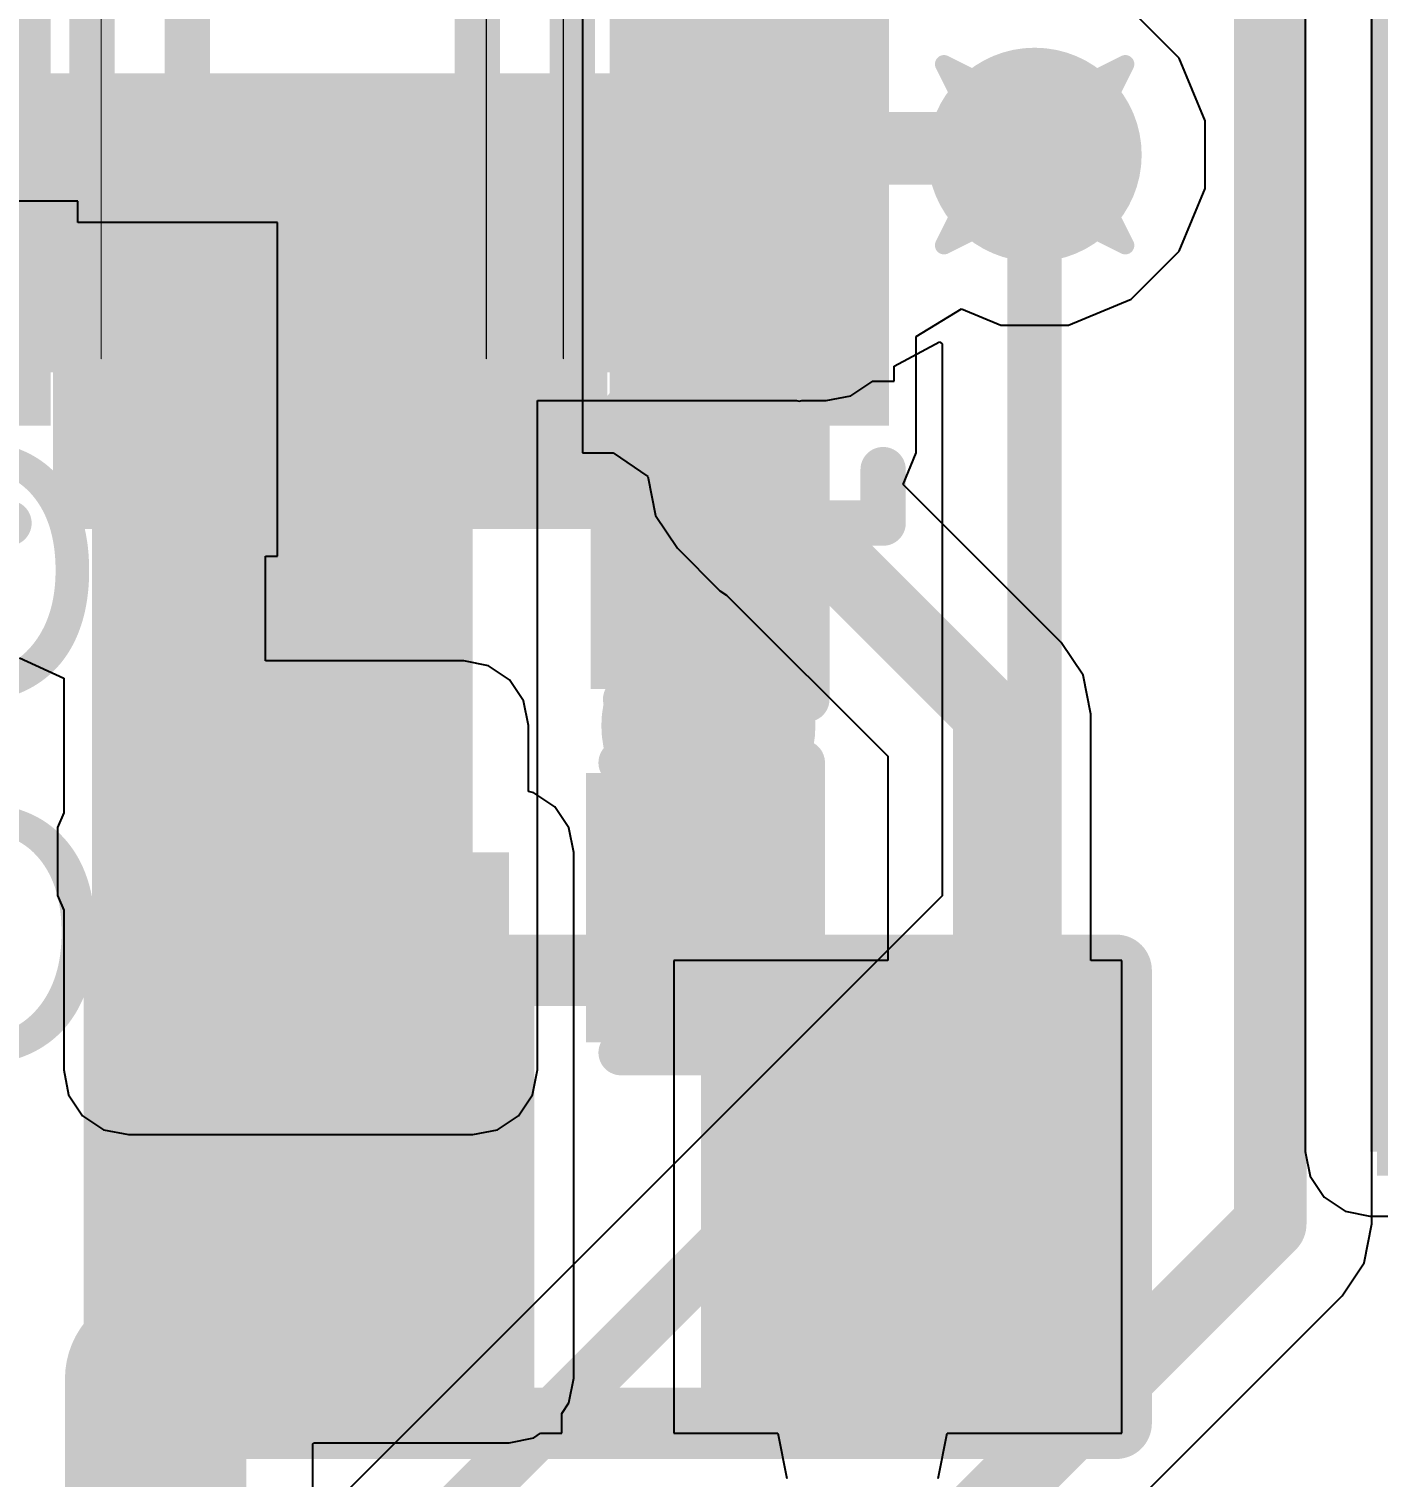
# Model space of a CAD drawing. Header units: inches. Extents: x -8 to 384, y -12 to 64.
# Drawn here: x 17.247 to 21.028, y 2.008 to 6.068 of the extents above; entities that cross this region are included whole.
import ezdxf

# ---------------------------------------------------------------- set-up
doc = ezdxf.new("R2010")
doc.units = ezdxf.units.IN
for name, color, linetype in [('Board_outline', 216, 'Continuous'), ('Bottom Layer', 5, 'Continuous'), ('Bottom Overlay', 54, 'Continuous'), ('Bottom Paste', 16, 'Continuous'), ('Bottom Solder', 6, 'Continuous'), ('Drill Drawing', 1, 'Continuous'), ('Top Layer', 1, 'Continuous'), ('Top Overlay', 2, 'Continuous'), ('Top Paste', 8, 'Continuous'), ('Top Solder', 216, 'Continuous'), ('Via Holes', 16, 'Continuous')]:
    doc.layers.add(name, color=color, linetype=linetype)
doc.styles.add('Arial', font='', dxfattribs={"height": 0.2})
doc.styles.get('Arial').set_extended_font_data('Arial')

# ---------------------------------------------------------------- blocks, each defined once
blk = doc.blocks.new('IND_0603_31')
at = {"layer": 'Top Layer'}
for points in [[(-1.235, 0.485), (-0.335, 0.485), (-0.335, -0.485), (-1.235, -0.485)], [(0.335, 0.485), (1.235, 0.485), (1.235, -0.485), (0.335, -0.485)]]:
    blk.add_hatch(color=1, dxfattribs=at).paths.add_polyline_path(points)
at = {"layer": 'Top Paste'}
for points in [[(-1.235, 0.485), (-0.335, 0.485), (-0.335, -0.485), (-1.235, -0.485)], [(0.335, 0.485), (1.235, 0.485), (1.235, -0.485), (0.335, -0.485)]]:
    blk.add_hatch(color=8, dxfattribs=at).paths.add_polyline_path(points)
at = {"layer": 'Top Solder'}
for points in [[(-1.3366, 0.5866), (-0.2334, 0.5866), (-0.2334, -0.5866), (-1.3366, -0.5866)], [(0.2334, 0.5866), (1.3366, 0.5866), (1.3366, -0.5866), (0.2334, -0.5866)]]:
    blk.add_hatch(color=216, dxfattribs=at).paths.add_polyline_path(points)
at = {"layer": 'Top Overlay'}
for points in [[(-1.397, -0.635, 0.2, 0.2, 0), (-1.397, 0.635, 0.2, 0.2, 0)], [(-1.397, 0.635, 0.2, 0.2, 0), (1.397, 0.635, 0.2, 0.2, 0)], [(1.397, -0.635, 0.2, 0.2, 0), (1.397, 0.635, 0.2, 0.2, 0)], [(-1.397, -0.635, 0.2, 0.2, 0), (1.397, -0.635, 0.2, 0.2, 0)]]:
    blk.add_lwpolyline(points, format="xyseb", dxfattribs=at)
for points in [[(-1.447, 0.635, 0.1, 0.1, 1), (-1.347, 0.635, 0.1, 0.1, 1)], [(-1.447, 0.635, 0.1, 0.1, 1), (-1.347, 0.635, 0.1, 0.1, 1)], [(1.347, 0.635, 0.1, 0.1, 1), (1.447, 0.635, 0.1, 0.1, 1)], [(1.347, 0.635, 0.1, 0.1, 1), (1.447, 0.635, 0.1, 0.1, 1)], [(-1.447, -0.635, 0.1, 0.1, 1), (-1.347, -0.635, 0.1, 0.1, 1)], [(-1.447, -0.635, 0.1, 0.1, 1), (-1.347, -0.635, 0.1, 0.1, 1)], [(1.347, -0.635, 0.1, 0.1, 1), (1.447, -0.635, 0.1, 0.1, 1)], [(1.347, -0.635, 0.1, 0.1, 1), (1.447, -0.635, 0.1, 0.1, 1)]]:
    blk.add_lwpolyline(points, format="xyseb", close=True, dxfattribs=at)
blk = doc.blocks.new('14_LGA__2_5_3__43')
at = {"layer": 'Top Layer'}
for points in [[(-0.675, 0.635), (-0.675, 1.215), (-0.325, 1.215), (-0.325, 0.635)], [(-0.175, 0.635), (-0.175, 1.215), (0.175, 1.215), (0.175, 0.635)], [(0.325, 0.635), (0.325, 1.215), (0.675, 1.215), (0.675, 0.635)], [(-0.885, 0.575), (-1.465, 0.575), (-1.465, 0.925), (-0.885, 0.925)], [(1.465, 0.575), (0.885, 0.575), (0.885, 0.925), (1.465, 0.925)], [(-0.885, 0.075), (-1.465, 0.075), (-1.465, 0.425), (-0.885, 0.425)], [(1.465, 0.075), (0.885, 0.075), (0.885, 0.425), (1.465, 0.425)], [(-0.885, -0.425), (-1.465, -0.425), (-1.465, -0.075), (-0.885, -0.075)], [(1.465, -0.425), (0.885, -0.425), (0.885, -0.075), (1.465, -0.075)], [(-0.885, -0.925), (-1.465, -0.925), (-1.465, -0.575), (-0.885, -0.575)], [(1.465, -0.925), (0.885, -0.925), (0.885, -0.575), (1.465, -0.575)], [(-0.675, -1.215), (-0.675, -0.635), (-0.325, -0.635), (-0.325, -1.215)], [(-0.175, -1.215), (-0.175, -0.635), (0.175, -0.635), (0.175, -1.215)], [(0.325, -1.215), (0.325, -0.635), (0.675, -0.635), (0.675, -1.215)]]:
    blk.add_hatch(color=1, dxfattribs=at).paths.add_polyline_path(points)
at = {"layer": 'Top Paste'}
for points in [[(-0.675, 0.635), (-0.675, 1.215), (-0.325, 1.215), (-0.325, 0.635)], [(-0.175, 0.635), (-0.175, 1.215), (0.175, 1.215), (0.175, 0.635)], [(0.325, 0.635), (0.325, 1.215), (0.675, 1.215), (0.675, 0.635)], [(-0.885, 0.575), (-1.465, 0.575), (-1.465, 0.925), (-0.885, 0.925)], [(1.465, 0.575), (0.885, 0.575), (0.885, 0.925), (1.465, 0.925)], [(-0.885, 0.075), (-1.465, 0.075), (-1.465, 0.425), (-0.885, 0.425)], [(1.465, 0.075), (0.885, 0.075), (0.885, 0.425), (1.465, 0.425)], [(-0.885, -0.425), (-1.465, -0.425), (-1.465, -0.075), (-0.885, -0.075)], [(1.465, -0.425), (0.885, -0.425), (0.885, -0.075), (1.465, -0.075)], [(-0.885, -0.925), (-1.465, -0.925), (-1.465, -0.575), (-0.885, -0.575)], [(1.465, -0.925), (0.885, -0.925), (0.885, -0.575), (1.465, -0.575)], [(-0.675, -1.215), (-0.675, -0.635), (-0.325, -0.635), (-0.325, -1.215)], [(-0.175, -1.215), (-0.175, -0.635), (0.175, -0.635), (0.175, -1.215)], [(0.325, -1.215), (0.325, -0.635), (0.675, -0.635), (0.675, -1.215)]]:
    blk.add_hatch(color=8, dxfattribs=at).paths.add_polyline_path(points)
at = {"layer": 'Top Solder'}
for points in [[(-0.7766, 0.5334), (-0.7766, 1.3166), (-0.2234, 1.3166), (-0.2234, 0.5334)], [(-0.2766, 0.5334), (-0.2766, 1.3166), (0.2766, 1.3166), (0.2766, 0.5334)], [(0.2234, 0.5334), (0.2234, 1.3166), (0.7766, 1.3166), (0.7766, 0.5334)], [(-0.7834, 0.4734), (-1.5666, 0.4734), (-1.5666, 1.0266), (-0.7834, 1.0266)], [(1.5666, 0.4734), (0.7834, 0.4734), (0.7834, 1.0266), (1.5666, 1.0266)], [(-0.7834, -0.0266), (-1.5666, -0.0266), (-1.5666, 0.5266), (-0.7834, 0.5266)], [(1.5666, -0.0266), (0.7834, -0.0266), (0.7834, 0.5266), (1.5666, 0.5266)], [(-0.7834, -0.5266), (-1.5666, -0.5266), (-1.5666, 0.0266), (-0.7834, 0.0266)], [(1.5666, -0.5266), (0.7834, -0.5266), (0.7834, 0.0266), (1.5666, 0.0266)], [(-0.7834, -1.0266), (-1.5666, -1.0266), (-1.5666, -0.4734), (-0.7834, -0.4734)], [(1.5666, -1.0266), (0.7834, -1.0266), (0.7834, -0.4734), (1.5666, -0.4734)], [(-0.7766, -1.3166), (-0.7766, -0.5334), (-0.2234, -0.5334), (-0.2234, -1.3166)], [(-0.2766, -1.3166), (-0.2766, -0.5334), (0.2766, -0.5334), (0.2766, -1.3166)], [(0.2234, -1.3166), (0.2234, -0.5334), (0.7766, -0.5334), (0.7766, -1.3166)]]:
    blk.add_hatch(color=216, dxfattribs=at).paths.add_polyline_path(points)
at = {"layer": 'Top Overlay'}
for points in [[(-1.55, 1.15, 0.127, 0.127, 0), (-1.55, 1.3, 0.127, 0.127, 0)], [(-1.55, 1.3, 0.127, 0.127, 0), (-0.9, 1.3, 0.127, 0.127, 0)], [(0.9, 1.3, 0.127, 0.127, 0), (1.55, 1.3, 0.127, 0.127, 0)], [(1.55, 1.15, 0.127, 0.127, 0), (1.55, 1.3, 0.127, 0.127, 0)], [(-1.55, -1.3, 0.127, 0.127, 0), (-1.55, -1.15, 0.127, 0.127, 0)], [(1.55, -1.3, 0.127, 0.127, 0), (1.55, -1.15, 0.127, 0.127, 0)], [(-1.55, -1.3, 0.127, 0.127, 0), (-0.9, -1.3, 0.127, 0.127, 0)], [(0.9, -1.3, 0.127, 0.127, 0), (1.55, -1.3, 0.127, 0.127, 0)]]:
    blk.add_lwpolyline(points, format="xyseb", dxfattribs=at)
for points in [[(-1.5817, 1.3, 0.0635, 0.0635, 1), (-1.5182, 1.3, 0.0635, 0.0635, 1)], [(-1.5817, 1.3, 0.0635, 0.0635, 1), (-1.5182, 1.3, 0.0635, 0.0635, 1)], [(-0.9318, 1.3, 0.0635, 0.0635, 1), (-0.8683, 1.3, 0.0635, 0.0635, 1)], [(0.8683, 1.3, 0.0635, 0.0635, 1), (0.9318, 1.3, 0.0635, 0.0635, 1)], [(1.5182, 1.3, 0.0635, 0.0635, 1), (1.5817, 1.3, 0.0635, 0.0635, 1)], [(1.5182, 1.3, 0.0635, 0.0635, 1), (1.5817, 1.3, 0.0635, 0.0635, 1)], [(-1.5817, 1.15, 0.0635, 0.0635, 1), (-1.5182, 1.15, 0.0635, 0.0635, 1)], [(1.5182, 1.15, 0.0635, 0.0635, 1), (1.5817, 1.15, 0.0635, 0.0635, 1)], [(-1.6944, 0.7366, 0.127, 0.127, 1), (-1.8108, 0.7366, 0.127, 0.127, 1)], [(-1.8425, 0.7366, 0.0635, 0.0635, 1), (-1.779, 0.7366, 0.0635, 0.0635, 1)], [(-1.7262, 0.7366, 0.0635, 0.0635, 1), (-1.6627, 0.7366, 0.0635, 0.0635, 1)], [(-1.5817, -1.15, 0.0635, 0.0635, 1), (-1.5182, -1.15, 0.0635, 0.0635, 1)], [(1.5182, -1.15, 0.0635, 0.0635, 1), (1.5817, -1.15, 0.0635, 0.0635, 1)], [(-1.5817, -1.3, 0.0635, 0.0635, 1), (-1.5182, -1.3, 0.0635, 0.0635, 1)], [(-1.5817, -1.3, 0.0635, 0.0635, 1), (-1.5182, -1.3, 0.0635, 0.0635, 1)], [(-0.9318, -1.3, 0.0635, 0.0635, 1), (-0.8683, -1.3, 0.0635, 0.0635, 1)], [(0.8683, -1.3, 0.0635, 0.0635, 1), (0.9318, -1.3, 0.0635, 0.0635, 1)], [(1.5182, -1.3, 0.0635, 0.0635, 1), (1.5817, -1.3, 0.0635, 0.0635, 1)], [(1.5182, -1.3, 0.0635, 0.0635, 1), (1.5817, -1.3, 0.0635, 0.0635, 1)]]:
    blk.add_lwpolyline(points, format="xyseb", close=True, dxfattribs=at)
blk = doc.blocks.new('R__0402_B_54')
at = {"layer": 'Bottom Layer'}
for points in [[(-0.2413, 0.3175), (-0.2413, -0.3175), (-0.6985, -0.3175), (-0.6985, 0.3175)], [(0.6985, 0.3175), (0.6985, -0.3175), (0.2413, -0.3175), (0.2413, 0.3175)]]:
    blk.add_hatch(color=5, dxfattribs=at).paths.add_polyline_path(points)
at = {"layer": 'Bottom Paste'}
for points in [[(-0.2413, 0.3175), (-0.2413, -0.3175), (-0.6985, -0.3175), (-0.6985, 0.3175)], [(0.6985, 0.3175), (0.6985, -0.3175), (0.2413, -0.3175), (0.2413, 0.3175)]]:
    blk.add_hatch(color=16, dxfattribs=at).paths.add_polyline_path(points)
at = {"layer": 'Bottom Solder'}
for points in [[(-0.1397, 0.4191), (-0.1397, -0.4191), (-0.8001, -0.4191), (-0.8001, 0.4191)], [(0.8001, 0.4191), (0.8001, -0.4191), (0.1397, -0.4191), (0.1397, 0.4191)]]:
    blk.add_hatch(color=6, dxfattribs=at).paths.add_polyline_path(points)
at = {"layer": 'Bottom Overlay'}
for points in [[(-0.7874, 0.4064, 0.127, 0.127, 0), (0.7874, 0.4064, 0.127, 0.127, 0)], [(-0.7874, 0.4064, 0.127, 0.127, 0), (-0.7874, -0.4064, 0.127, 0.127, 0)], [(0.7874, 0.4064, 0.127, 0.127, 0), (0.7874, -0.4064, 0.127, 0.127, 0)], [(-0.8128, 0.4318, 0.00323, 0.00323, 0), (0.8128, 0.4318, 0.00323, 0.00323, 0)], [(-0.7874, -0.4064, 0.127, 0.127, 0), (0.7874, -0.4064, 0.127, 0.127, 0)]]:
    blk.add_lwpolyline(points, format="xyseb", dxfattribs=at)
for points in [[(-0.8191, 0.4064, 0.0635, 0.0635, 1), (-0.7556, 0.4064, 0.0635, 0.0635, 1)], [(-0.8191, 0.4064, 0.0635, 0.0635, 1), (-0.7556, 0.4064, 0.0635, 0.0635, 1)], [(0.7556, 0.4064, 0.0635, 0.0635, 1), (0.8191, 0.4064, 0.0635, 0.0635, 1)], [(0.7556, 0.4064, 0.0635, 0.0635, 1), (0.8191, 0.4064, 0.0635, 0.0635, 1)], [(-0.8136, 0.4318, 0.00161, 0.00161, 1), (-0.812, 0.4318, 0.00161, 0.00161, 1)], [(0.812, 0.4318, 0.00161, 0.00161, 1), (0.8136, 0.4318, 0.00161, 0.00161, 1)], [(-0.8191, -0.4064, 0.0635, 0.0635, 1), (-0.7556, -0.4064, 0.0635, 0.0635, 1)], [(-0.8191, -0.4064, 0.0635, 0.0635, 1), (-0.7556, -0.4064, 0.0635, 0.0635, 1)], [(0.7556, -0.4064, 0.0635, 0.0635, 1), (0.8191, -0.4064, 0.0635, 0.0635, 1)], [(0.7556, -0.4064, 0.0635, 0.0635, 1), (0.8191, -0.4064, 0.0635, 0.0635, 1)]]:
    blk.add_lwpolyline(points, format="xyseb", close=True, dxfattribs=at)
blk = doc.blocks.new('R__0402_B_55')
at = {"layer": 'Bottom Layer'}
for points in [[(-0.2413, 0.3175), (-0.2413, -0.3175), (-0.6985, -0.3175), (-0.6985, 0.3175)], [(0.6985, 0.3175), (0.6985, -0.3175), (0.2413, -0.3175), (0.2413, 0.3175)]]:
    blk.add_hatch(color=5, dxfattribs=at).paths.add_polyline_path(points)
at = {"layer": 'Bottom Paste'}
for points in [[(-0.2413, 0.3175), (-0.2413, -0.3175), (-0.6985, -0.3175), (-0.6985, 0.3175)], [(0.6985, 0.3175), (0.6985, -0.3175), (0.2413, -0.3175), (0.2413, 0.3175)]]:
    blk.add_hatch(color=16, dxfattribs=at).paths.add_polyline_path(points)
at = {"layer": 'Bottom Solder'}
for points in [[(-0.1397, 0.4191), (-0.1397, -0.4191), (-0.8001, -0.4191), (-0.8001, 0.4191)], [(0.8001, 0.4191), (0.8001, -0.4191), (0.1397, -0.4191), (0.1397, 0.4191)]]:
    blk.add_hatch(color=6, dxfattribs=at).paths.add_polyline_path(points)
at = {"layer": 'Bottom Overlay'}
for points in [[(0.7874, 0.4064, 0.127, 0.127, 0), (-0.7874, 0.4064, 0.127, 0.127, 0)], [(-0.7874, -0.4064, 0.127, 0.127, 0), (-0.7874, 0.4064, 0.127, 0.127, 0)], [(0.7874, -0.4064, 0.127, 0.127, 0), (0.7874, 0.4064, 0.127, 0.127, 0)], [(0.8128, 0.4318, 0.00323, 0.00323, 0), (-0.8128, 0.4318, 0.00323, 0.00323, 0)], [(0.7874, -0.4064, 0.127, 0.127, 0), (-0.7874, -0.4064, 0.127, 0.127, 0)]]:
    blk.add_lwpolyline(points, format="xyseb", dxfattribs=at)
for points in [[(-0.8191, 0.4064, 0.0635, 0.0635, 1), (-0.7556, 0.4064, 0.0635, 0.0635, 1)], [(-0.8191, 0.4064, 0.0635, 0.0635, 1), (-0.7556, 0.4064, 0.0635, 0.0635, 1)], [(0.7556, 0.4064, 0.0635, 0.0635, 1), (0.8191, 0.4064, 0.0635, 0.0635, 1)], [(0.7556, 0.4064, 0.0635, 0.0635, 1), (0.8191, 0.4064, 0.0635, 0.0635, 1)], [(-0.8136, 0.4318, 0.00161, 0.00161, 1), (-0.812, 0.4318, 0.00161, 0.00161, 1)], [(0.812, 0.4318, 0.00161, 0.00161, 1), (0.8136, 0.4318, 0.00161, 0.00161, 1)], [(-0.8191, -0.4064, 0.0635, 0.0635, 1), (-0.7556, -0.4064, 0.0635, 0.0635, 1)], [(-0.8191, -0.4064, 0.0635, 0.0635, 1), (-0.7556, -0.4064, 0.0635, 0.0635, 1)], [(0.7556, -0.4064, 0.0635, 0.0635, 1), (0.8191, -0.4064, 0.0635, 0.0635, 1)], [(0.7556, -0.4064, 0.0635, 0.0635, 1), (0.8191, -0.4064, 0.0635, 0.0635, 1)]]:
    blk.add_lwpolyline(points, format="xyseb", close=True, dxfattribs=at)
blk = doc.blocks.new('R__0402_B_56')
at = {"layer": 'Bottom Layer'}
for points in [[(-0.2413, 0.3175), (-0.2413, -0.3175), (-0.6985, -0.3175), (-0.6985, 0.3175)], [(0.6985, 0.3175), (0.6985, -0.3175), (0.2413, -0.3175), (0.2413, 0.3175)]]:
    blk.add_hatch(color=5, dxfattribs=at).paths.add_polyline_path(points)
at = {"layer": 'Bottom Paste'}
for points in [[(-0.2413, 0.3175), (-0.2413, -0.3175), (-0.6985, -0.3175), (-0.6985, 0.3175)], [(0.6985, 0.3175), (0.6985, -0.3175), (0.2413, -0.3175), (0.2413, 0.3175)]]:
    blk.add_hatch(color=16, dxfattribs=at).paths.add_polyline_path(points)
at = {"layer": 'Bottom Solder'}
for points in [[(-0.1397, 0.4191), (-0.1397, -0.4191), (-0.8001, -0.4191), (-0.8001, 0.4191)], [(0.8001, 0.4191), (0.8001, -0.4191), (0.1397, -0.4191), (0.1397, 0.4191)]]:
    blk.add_hatch(color=6, dxfattribs=at).paths.add_polyline_path(points)
at = {"layer": 'Bottom Overlay'}
for points in [[(0.7874, 0.4064, 0.127, 0.127, 0), (-0.7874, 0.4064, 0.127, 0.127, 0)], [(-0.7874, -0.4064, 0.127, 0.127, 0), (-0.7874, 0.4064, 0.127, 0.127, 0)], [(0.7874, -0.4064, 0.127, 0.127, 0), (0.7874, 0.4064, 0.127, 0.127, 0)], [(0.8128, 0.4318, 0.00323, 0.00323, 0), (-0.8128, 0.4318, 0.00323, 0.00323, 0)], [(0.7874, -0.4064, 0.127, 0.127, 0), (-0.7874, -0.4064, 0.127, 0.127, 0)]]:
    blk.add_lwpolyline(points, format="xyseb", dxfattribs=at)
for points in [[(-0.8191, 0.4064, 0.0635, 0.0635, 1), (-0.7556, 0.4064, 0.0635, 0.0635, 1)], [(-0.8191, 0.4064, 0.0635, 0.0635, 1), (-0.7556, 0.4064, 0.0635, 0.0635, 1)], [(0.7556, 0.4064, 0.0635, 0.0635, 1), (0.8191, 0.4064, 0.0635, 0.0635, 1)], [(0.7556, 0.4064, 0.0635, 0.0635, 1), (0.8191, 0.4064, 0.0635, 0.0635, 1)], [(-0.8136, 0.4318, 0.00161, 0.00161, 1), (-0.812, 0.4318, 0.00161, 0.00161, 1)], [(0.812, 0.4318, 0.00161, 0.00161, 1), (0.8136, 0.4318, 0.00161, 0.00161, 1)], [(-0.8191, -0.4064, 0.0635, 0.0635, 1), (-0.7556, -0.4064, 0.0635, 0.0635, 1)], [(-0.8191, -0.4064, 0.0635, 0.0635, 1), (-0.7556, -0.4064, 0.0635, 0.0635, 1)], [(0.7556, -0.4064, 0.0635, 0.0635, 1), (0.8191, -0.4064, 0.0635, 0.0635, 1)], [(0.7556, -0.4064, 0.0635, 0.0635, 1), (0.8191, -0.4064, 0.0635, 0.0635, 1)]]:
    blk.add_lwpolyline(points, format="xyseb", close=True, dxfattribs=at)
blk = doc.blocks.new('LVC505040_6R8M_N_66')
at = {"layer": 'Top Solder'}
blk.add_hatch(color=216, dxfattribs=at).paths.add_polyline_path([(0.8984, 2.2016), (2.7016, 2.2016), (2.7016, -2.2016), (0.8984, -2.2016)])
blk = doc.blocks.new('C___0402_B_75')
at = {"layer": 'Bottom Layer'}
for points in [[(-0.2413, 0.3175), (-0.2413, -0.3175), (-0.6985, -0.3175), (-0.6985, 0.3175)], [(0.6985, 0.3175), (0.6985, -0.3175), (0.2413, -0.3175), (0.2413, 0.3175)]]:
    blk.add_hatch(color=5, dxfattribs=at).paths.add_polyline_path(points)
at = {"layer": 'Bottom Paste'}
for points in [[(-0.2413, 0.3175), (-0.2413, -0.3175), (-0.6985, -0.3175), (-0.6985, 0.3175)], [(0.6985, 0.3175), (0.6985, -0.3175), (0.2413, -0.3175), (0.2413, 0.3175)]]:
    blk.add_hatch(color=16, dxfattribs=at).paths.add_polyline_path(points)
at = {"layer": 'Bottom Solder'}
for points in [[(-0.1813, 0.3775), (-0.1813, -0.3775), (-0.7585, -0.3775), (-0.7585, 0.3775)], [(0.7585, 0.3775), (0.7585, -0.3775), (0.1813, -0.3775), (0.1813, 0.3775)]]:
    blk.add_hatch(color=6, dxfattribs=at).paths.add_polyline_path(points)
at = {"layer": 'Bottom Overlay'}
for points in [[(-0.7874, -0.4064, 0.127, 0.127, 0), (-0.7874, 0.4064, 0.127, 0.127, 0)], [(-0.7874, 0.4064, 0.127, 0.127, 0), (-0.2794, 0.4064, 0.127, 0.127, 0)], [(0.2794, 0.4064, 0.127, 0.127, 0), (0.7874, 0.4064, 0.127, 0.127, 0)], [(0.7874, -0.4064, 0.127, 0.127, 0), (0.7874, 0.4064, 0.127, 0.127, 0)], [(-0.7874, -0.4064, 0.127, 0.127, 0), (-0.2794, -0.4064, 0.127, 0.127, 0)], [(0.2794, -0.4064, 0.127, 0.127, 0), (0.7874, -0.4064, 0.127, 0.127, 0)]]:
    blk.add_lwpolyline(points, format="xyseb", dxfattribs=at)
for points in [[(-0.8191, 0.4064, 0.0635, 0.0635, 1), (-0.7556, 0.4064, 0.0635, 0.0635, 1)], [(-0.8191, 0.4064, 0.0635, 0.0635, 1), (-0.7556, 0.4064, 0.0635, 0.0635, 1)], [(-0.3111, 0.4064, 0.0635, 0.0635, 1), (-0.2477, 0.4064, 0.0635, 0.0635, 1)], [(0.2477, 0.4064, 0.0635, 0.0635, 1), (0.3111, 0.4064, 0.0635, 0.0635, 1)], [(0.7556, 0.4064, 0.0635, 0.0635, 1), (0.8191, 0.4064, 0.0635, 0.0635, 1)], [(0.7556, 0.4064, 0.0635, 0.0635, 1), (0.8191, 0.4064, 0.0635, 0.0635, 1)], [(-0.8191, -0.4064, 0.0635, 0.0635, 1), (-0.7556, -0.4064, 0.0635, 0.0635, 1)], [(-0.8191, -0.4064, 0.0635, 0.0635, 1), (-0.7556, -0.4064, 0.0635, 0.0635, 1)], [(-0.3111, -0.4064, 0.0635, 0.0635, 1), (-0.2477, -0.4064, 0.0635, 0.0635, 1)], [(0.2477, -0.4064, 0.0635, 0.0635, 1), (0.3111, -0.4064, 0.0635, 0.0635, 1)], [(0.7556, -0.4064, 0.0635, 0.0635, 1), (0.8191, -0.4064, 0.0635, 0.0635, 1)], [(0.7556, -0.4064, 0.0635, 0.0635, 1), (0.8191, -0.4064, 0.0635, 0.0635, 1)]]:
    blk.add_lwpolyline(points, format="xyseb", close=True, dxfattribs=at)
blk = doc.blocks.new('C___0402_B_76')
at = {"layer": 'Bottom Layer'}
for points in [[(-0.2413, 0.3175), (-0.2413, -0.3175), (-0.6985, -0.3175), (-0.6985, 0.3175)], [(0.6985, 0.3175), (0.6985, -0.3175), (0.2413, -0.3175), (0.2413, 0.3175)]]:
    blk.add_hatch(color=5, dxfattribs=at).paths.add_polyline_path(points)
at = {"layer": 'Bottom Paste'}
for points in [[(-0.2413, 0.3175), (-0.2413, -0.3175), (-0.6985, -0.3175), (-0.6985, 0.3175)], [(0.6985, 0.3175), (0.6985, -0.3175), (0.2413, -0.3175), (0.2413, 0.3175)]]:
    blk.add_hatch(color=16, dxfattribs=at).paths.add_polyline_path(points)
at = {"layer": 'Bottom Solder'}
for points in [[(-0.1813, 0.3775), (-0.1813, -0.3775), (-0.7585, -0.3775), (-0.7585, 0.3775)], [(0.7585, 0.3775), (0.7585, -0.3775), (0.1813, -0.3775), (0.1813, 0.3775)]]:
    blk.add_hatch(color=6, dxfattribs=at).paths.add_polyline_path(points)
at = {"layer": 'Bottom Overlay'}
for points in [[(-0.7874, 0.4064, 0.127, 0.127, 0), (-0.2794, 0.4064, 0.127, 0.127, 0)], [(-0.7874, -0.4064, 0.127, 0.127, 0), (-0.7874, 0.4064, 0.127, 0.127, 0)], [(0.2794, 0.4064, 0.127, 0.127, 0), (0.7874, 0.4064, 0.127, 0.127, 0)], [(0.7874, -0.4064, 0.127, 0.127, 0), (0.7874, 0.4064, 0.127, 0.127, 0)], [(-0.7874, -0.4064, 0.127, 0.127, 0), (-0.2794, -0.4064, 0.127, 0.127, 0)], [(0.2794, -0.4064, 0.127, 0.127, 0), (0.7874, -0.4064, 0.127, 0.127, 0)]]:
    blk.add_lwpolyline(points, format="xyseb", dxfattribs=at)
for points in [[(-0.8191, 0.4064, 0.0635, 0.0635, 1), (-0.7556, 0.4064, 0.0635, 0.0635, 1)], [(-0.8191, 0.4064, 0.0635, 0.0635, 1), (-0.7556, 0.4064, 0.0635, 0.0635, 1)], [(-0.3111, 0.4064, 0.0635, 0.0635, 1), (-0.2477, 0.4064, 0.0635, 0.0635, 1)], [(0.2477, 0.4064, 0.0635, 0.0635, 1), (0.3111, 0.4064, 0.0635, 0.0635, 1)], [(0.7556, 0.4064, 0.0635, 0.0635, 1), (0.8191, 0.4064, 0.0635, 0.0635, 1)], [(0.7556, 0.4064, 0.0635, 0.0635, 1), (0.8191, 0.4064, 0.0635, 0.0635, 1)], [(-0.8191, -0.4064, 0.0635, 0.0635, 1), (-0.7556, -0.4064, 0.0635, 0.0635, 1)], [(-0.8191, -0.4064, 0.0635, 0.0635, 1), (-0.7556, -0.4064, 0.0635, 0.0635, 1)], [(-0.3111, -0.4064, 0.0635, 0.0635, 1), (-0.2477, -0.4064, 0.0635, 0.0635, 1)], [(0.2477, -0.4064, 0.0635, 0.0635, 1), (0.3111, -0.4064, 0.0635, 0.0635, 1)], [(0.7556, -0.4064, 0.0635, 0.0635, 1), (0.8191, -0.4064, 0.0635, 0.0635, 1)], [(0.7556, -0.4064, 0.0635, 0.0635, 1), (0.8191, -0.4064, 0.0635, 0.0635, 1)]]:
    blk.add_lwpolyline(points, format="xyseb", close=True, dxfattribs=at)

msp = doc.modelspace()

# ---------------------------------------------------------------- hatches: boundary and pattern name
at = {"layer": 'Bottom Layer'}
h = msp.add_hatch(color=5, dxfattribs=at)
edge = h.paths.add_edge_path()
edge.add_arc((20.066, 5.715), 0.3, 0, 360)
for points in [[(16.6624, 5.207), (19.4818, 5.207), (19.4818, 5.9436), (16.6624, 5.9436)], [(17.526, 3.1496), (18.4912, 3.1496), (18.4912, 5.2578), (17.526, 5.2578)]]:
    msp.add_hatch(color=5, dxfattribs=at).paths.add_polyline_path(points)
h = msp.add_hatch(color=5, dxfattribs=at)
edge = h.paths.add_edge_path()
edge.add_arc((19.1516, 4.1148), 0.3, 0, 360)
h = msp.add_hatch(color=5, dxfattribs=at)
edge = h.paths.add_edge_path()
edge.add_arc((17.8054, 3.7338), 0.3, 0, 360)
at = {"layer": 'Top Layer'}
for points in [[(21.0058, 2.921), (23.1648, 2.921), (23.1648, 7.239), (21.0058, 7.239)], [(17.4244, 3.7338), (17.7292, 3.7338), (17.7292, 5.334), (17.4244, 5.334)], [(18.034, 4.7752), (18.6648, 4.7752), (18.6648, 5.334), (18.034, 5.334)], [(17.5006, 3.5052), (18.4658, 3.5052), (18.4658, 4.1148), (17.5006, 4.1148)], [(17.4244, 2.286), (18.5928, 2.286), (18.5928, 3.7592), (17.4244, 3.7592)]]:
    msp.add_hatch(color=1, dxfattribs=at).paths.add_polyline_path(points)
h = msp.add_hatch(color=1, dxfattribs=at)
edge = h.paths.add_edge_path()
edge.add_arc((20.066, 5.715), 0.3, 0, 360)
h = msp.add_hatch(color=1, dxfattribs=at)
edge = h.paths.add_edge_path()
edge.add_arc((19.1516, 4.1148), 0.3, 0, 360)
h = msp.add_hatch(color=1, dxfattribs=at)
edge = h.paths.add_edge_path()
edge.add_arc((17.8054, 3.7338), 0.3, 0, 360)
at = {"layer": 'Via Holes'}
h = msp.add_hatch(color=7, dxfattribs=at)
edge = h.paths.add_edge_path()
edge.add_arc((20.066, 5.715), 0.15, 0, 360)
h = msp.add_hatch(color=7, dxfattribs=at)
edge = h.paths.add_edge_path()
edge.add_arc((19.1516, 4.1148), 0.15, 0, 360)
h = msp.add_hatch(color=7, dxfattribs=at)
edge = h.paths.add_edge_path()
edge.add_arc((17.8054, 3.7338), 0.15, 0, 360)

# ---------------------------------------------------------------- linework, layer by layer
at = {"layer": 'Board_outline'}
msp.add_lwpolyline([(37.5368, 13.3604, 0.254, 0.254, 1), (-7.4632, 13.3604, 0.254, 0.254, 1)], format="xyseb", close=True, dxfattribs=at)
at = {"layer": 'Bottom Layer'}
for p, q in [((21.0113, 2.7178), (21.0113, 8.255)), ((19.6723, 5.1227), (19.7993, 5.1906)), ((19.7993, 5.1906), (19.807, 5.1854)), ((19.807, 5.1854), (19.807, 3.6379)), ((19.6723, 5.08), (19.6723, 5.1227)), ((19.5512, 5.0395), (19.61, 5.0788)), ((19.61, 5.0788), (19.6108, 5.08)), ((19.6108, 5.08), (19.6723, 5.08)), ((19.4818, 5.0257), (19.5512, 5.0395)), ((18.6725, 3.1496), (18.6725, 5.0257)), ((18.6725, 5.0257), (19.3981, 5.0257)), ((19.3981, 5.0257), (19.4056, 5.0242)), ((19.4056, 5.0242), (19.4131, 5.0257)), ((19.4131, 5.0257), (19.4818, 5.0257)), ((17.2207, 4.3046), (17.3447, 4.2479)), ((17.3447, 4.2479), (17.3447, 3.8702)), ((17.3447, 3.8702), (17.3276, 3.8288)), ((17.3276, 3.8288), (17.3276, 3.6388)), ((19.807, 3.6379), (15.3661, -0.803)), ((17.3276, 3.6388), (17.3447, 3.5974)), ((17.3447, 3.5974), (17.3447, 3.1496)), ((17.3447, 3.1496), (17.3585, 3.0802)), ((18.6587, 3.0802), (18.6725, 3.1496)), ((17.3585, 3.0802), (17.3978, 3.0214)), ((18.6194, 3.0214), (18.6587, 3.0802)), ((17.3978, 3.0214), (17.4566, 2.9821)), ((18.5606, 2.9821), (18.6194, 3.0214)), ((17.4566, 2.9821), (17.526, 2.9683)), ((17.526, 2.9683), (18.4912, 2.9683)), ((18.4912, 2.9683), (18.5606, 2.9821)), ((20.9896, 2.6088), (21.0113, 2.7178)), ((21.0113, 2.7178), (21.0113, 2.7178)), ((20.9278, 2.5164), (20.9896, 2.6088)), ((20.0612, 1.6497), (20.9278, 2.5164)), ((20.9278, 2.5164), (20.9278, 2.5164))]:
    msp.add_line(p, q, dxfattribs=at)
for points in [[(20.7264, 2.7178, 0.2032, 0.2032, 0), (20.7264, 8.255, 0.2032, 0.2032, 0)], [(20.066, 3.5306, 0.1524, 0.1524, 0), (20.066, 5.715, 0.1524, 0.1524, 0)], [(19.177, 5.4864, 0.1524, 0.1524, 0), (19.2024, 5.4864, 0.1524, 0.1524, 0)], [(19.2024, 5.4864, 0.1524, 0.1524, 0), (19.4056, 5.2832, 0.1524, 0.1524, 0)], [(18.1483, 3.8989, 0.2032, 0.2032, 0), (18.1483, 4.2037, 0.2032, 0.2032, 0)], [(17.9832, 3.7338, 0.2032, 0.2032, 0), (18.1483, 3.8989, 0.2032, 0.2032, 0)], [(15.4734, -1.062, 0.1524, 0.1524, 0), (20.066, 3.5306, 0.1524, 0.1524, 0)], [(19.5834, 1.5748, 0.2032, 0.2032, 0), (20.7264, 2.7178, 0.2032, 0.2032, 0)]]:
    msp.add_lwpolyline(points, format="xyseb", dxfattribs=at)
for points in [[(20.0279, 5.715, 0.0762, 0.0762, 1), (20.1041, 5.715, 0.0762, 0.0762, 1)], [(19.1389, 5.4864, 0.0762, 0.0762, 1), (19.2151, 5.4864, 0.0762, 0.0762, 1)], [(19.1643, 5.4864, 0.0762, 0.0762, 1), (19.2405, 5.4864, 0.0762, 0.0762, 1)], [(19.1643, 5.4864, 0.0762, 0.0762, 1), (19.2405, 5.4864, 0.0762, 0.0762, 1)], [(19.3675, 5.2832, 0.0762, 0.0762, 1), (19.4437, 5.2832, 0.0762, 0.0762, 1)], [(18.0975, 4.2037, 0.1016, 0.1016, 1), (18.1991, 4.2037, 0.1016, 0.1016, 1)], [(18.0975, 3.8989, 0.1016, 0.1016, 1), (18.1991, 3.8989, 0.1016, 0.1016, 1)], [(18.0975, 3.8989, 0.1016, 0.1016, 1), (18.1991, 3.8989, 0.1016, 0.1016, 1)], [(17.9324, 3.7338, 0.1016, 0.1016, 1), (18.034, 3.7338, 0.1016, 0.1016, 1)], [(20.0279, 3.5306, 0.0762, 0.0762, 1), (20.1041, 3.5306, 0.0762, 0.0762, 1)], [(20.0279, 3.5306, 0.0762, 0.0762, 1), (20.1041, 3.5306, 0.0762, 0.0762, 1)], [(20.6756, 2.7178, 0.1016, 0.1016, 1), (20.7772, 2.7178, 0.1016, 0.1016, 1)], [(20.6756, 2.7178, 0.1016, 0.1016, 1), (20.7772, 2.7178, 0.1016, 0.1016, 1)]]:
    msp.add_lwpolyline(points, format="xyseb", close=True, dxfattribs=at)
at = {"layer": 'Drill Drawing'}
for points in [[(19.812, 5.969, 0.0508, 0.0508, 0), (20.066, 5.842, 0.0508, 0.0508, 0)], [(19.812, 5.969, 0.0508, 0.0508, 0), (19.939, 5.715, 0.0508, 0.0508, 0)], [(20.066, 5.842, 0.0508, 0.0508, 0), (20.32, 5.969, 0.0508, 0.0508, 0)], [(20.193, 5.715, 0.0508, 0.0508, 0), (20.32, 5.969, 0.0508, 0.0508, 0)], [(19.812, 5.461, 0.0508, 0.0508, 0), (19.939, 5.715, 0.0508, 0.0508, 0)], [(20.193, 5.715, 0.0508, 0.0508, 0), (20.32, 5.461, 0.0508, 0.0508, 0)], [(19.812, 5.461, 0.0508, 0.0508, 0), (20.066, 5.588, 0.0508, 0.0508, 0)], [(20.066, 5.588, 0.0508, 0.0508, 0), (20.32, 5.461, 0.0508, 0.0508, 0)], [(18.8976, 4.3688, 0.0508, 0.0508, 0), (19.1516, 4.2418, 0.0508, 0.0508, 0)], [(18.8976, 4.3688, 0.0508, 0.0508, 0), (19.0246, 4.1148, 0.0508, 0.0508, 0)], [(19.1516, 4.2418, 0.0508, 0.0508, 0), (19.4056, 4.3688, 0.0508, 0.0508, 0)], [(19.2786, 4.1148, 0.0508, 0.0508, 0), (19.4056, 4.3688, 0.0508, 0.0508, 0)], [(18.8976, 3.8608, 0.0508, 0.0508, 0), (19.0246, 4.1148, 0.0508, 0.0508, 0)], [(19.2786, 4.1148, 0.0508, 0.0508, 0), (19.4056, 3.8608, 0.0508, 0.0508, 0)], [(17.5514, 3.9878, 0.0508, 0.0508, 0), (17.8054, 3.8608, 0.0508, 0.0508, 0)], [(17.5514, 3.9878, 0.0508, 0.0508, 0), (17.6784, 3.7338, 0.0508, 0.0508, 0)], [(17.8054, 3.8608, 0.0508, 0.0508, 0), (18.0594, 3.9878, 0.0508, 0.0508, 0)], [(17.9324, 3.7338, 0.0508, 0.0508, 0), (18.0594, 3.9878, 0.0508, 0.0508, 0)], [(18.8976, 3.8608, 0.0508, 0.0508, 0), (19.1516, 3.9878, 0.0508, 0.0508, 0)], [(19.1516, 3.9878, 0.0508, 0.0508, 0), (19.4056, 3.8608, 0.0508, 0.0508, 0)], [(17.5514, 3.4798, 0.0508, 0.0508, 0), (17.6784, 3.7338, 0.0508, 0.0508, 0)], [(17.9324, 3.7338, 0.0508, 0.0508, 0), (18.0594, 3.4798, 0.0508, 0.0508, 0)], [(17.5514, 3.4798, 0.0508, 0.0508, 0), (17.8054, 3.6068, 0.0508, 0.0508, 0)], [(17.8054, 3.6068, 0.0508, 0.0508, 0), (18.0594, 3.4798, 0.0508, 0.0508, 0)]]:
    msp.add_lwpolyline(points, format="xyseb", dxfattribs=at)
for points in [[(19.7993, 5.969, 0.0254, 0.0254, 1), (19.8247, 5.969, 0.0254, 0.0254, 1)], [(19.7993, 5.969, 0.0254, 0.0254, 1), (19.8247, 5.969, 0.0254, 0.0254, 1)], [(20.3073, 5.969, 0.0254, 0.0254, 1), (20.3327, 5.969, 0.0254, 0.0254, 1)], [(20.3073, 5.969, 0.0254, 0.0254, 1), (20.3327, 5.969, 0.0254, 0.0254, 1)], [(20.0533, 5.842, 0.0254, 0.0254, 1), (20.0787, 5.842, 0.0254, 0.0254, 1)], [(20.0533, 5.842, 0.0254, 0.0254, 1), (20.0787, 5.842, 0.0254, 0.0254, 1)], [(19.9263, 5.715, 0.0254, 0.0254, 1), (19.9517, 5.715, 0.0254, 0.0254, 1)], [(19.9263, 5.715, 0.0254, 0.0254, 1), (19.9517, 5.715, 0.0254, 0.0254, 1)], [(20.1803, 5.715, 0.0254, 0.0254, 1), (20.2057, 5.715, 0.0254, 0.0254, 1)], [(20.1803, 5.715, 0.0254, 0.0254, 1), (20.2057, 5.715, 0.0254, 0.0254, 1)], [(20.0533, 5.588, 0.0254, 0.0254, 1), (20.0787, 5.588, 0.0254, 0.0254, 1)], [(20.0533, 5.588, 0.0254, 0.0254, 1), (20.0787, 5.588, 0.0254, 0.0254, 1)], [(19.7993, 5.461, 0.0254, 0.0254, 1), (19.8247, 5.461, 0.0254, 0.0254, 1)], [(19.7993, 5.461, 0.0254, 0.0254, 1), (19.8247, 5.461, 0.0254, 0.0254, 1)], [(20.3073, 5.461, 0.0254, 0.0254, 1), (20.3327, 5.461, 0.0254, 0.0254, 1)], [(20.3073, 5.461, 0.0254, 0.0254, 1), (20.3327, 5.461, 0.0254, 0.0254, 1)], [(18.8849, 4.3688, 0.0254, 0.0254, 1), (18.9103, 4.3688, 0.0254, 0.0254, 1)], [(18.8849, 4.3688, 0.0254, 0.0254, 1), (18.9103, 4.3688, 0.0254, 0.0254, 1)], [(19.3929, 4.3688, 0.0254, 0.0254, 1), (19.4183, 4.3688, 0.0254, 0.0254, 1)], [(19.3929, 4.3688, 0.0254, 0.0254, 1), (19.4183, 4.3688, 0.0254, 0.0254, 1)], [(19.1389, 4.2418, 0.0254, 0.0254, 1), (19.1643, 4.2418, 0.0254, 0.0254, 1)], [(19.1389, 4.2418, 0.0254, 0.0254, 1), (19.1643, 4.2418, 0.0254, 0.0254, 1)], [(19.0119, 4.1148, 0.0254, 0.0254, 1), (19.0373, 4.1148, 0.0254, 0.0254, 1)], [(19.0119, 4.1148, 0.0254, 0.0254, 1), (19.0373, 4.1148, 0.0254, 0.0254, 1)], [(19.2659, 4.1148, 0.0254, 0.0254, 1), (19.2913, 4.1148, 0.0254, 0.0254, 1)], [(19.2659, 4.1148, 0.0254, 0.0254, 1), (19.2913, 4.1148, 0.0254, 0.0254, 1)], [(17.5387, 3.9878, 0.0254, 0.0254, 1), (17.5641, 3.9878, 0.0254, 0.0254, 1)], [(17.5387, 3.9878, 0.0254, 0.0254, 1), (17.5641, 3.9878, 0.0254, 0.0254, 1)], [(18.0467, 3.9878, 0.0254, 0.0254, 1), (18.0721, 3.9878, 0.0254, 0.0254, 1)], [(18.0467, 3.9878, 0.0254, 0.0254, 1), (18.0721, 3.9878, 0.0254, 0.0254, 1)], [(19.1389, 3.9878, 0.0254, 0.0254, 1), (19.1643, 3.9878, 0.0254, 0.0254, 1)], [(19.1389, 3.9878, 0.0254, 0.0254, 1), (19.1643, 3.9878, 0.0254, 0.0254, 1)], [(17.7927, 3.8608, 0.0254, 0.0254, 1), (17.8181, 3.8608, 0.0254, 0.0254, 1)], [(17.7927, 3.8608, 0.0254, 0.0254, 1), (17.8181, 3.8608, 0.0254, 0.0254, 1)], [(18.8849, 3.8608, 0.0254, 0.0254, 1), (18.9103, 3.8608, 0.0254, 0.0254, 1)], [(18.8849, 3.8608, 0.0254, 0.0254, 1), (18.9103, 3.8608, 0.0254, 0.0254, 1)], [(19.3929, 3.8608, 0.0254, 0.0254, 1), (19.4183, 3.8608, 0.0254, 0.0254, 1)], [(19.3929, 3.8608, 0.0254, 0.0254, 1), (19.4183, 3.8608, 0.0254, 0.0254, 1)], [(17.6657, 3.7338, 0.0254, 0.0254, 1), (17.6911, 3.7338, 0.0254, 0.0254, 1)], [(17.6657, 3.7338, 0.0254, 0.0254, 1), (17.6911, 3.7338, 0.0254, 0.0254, 1)], [(17.9197, 3.7338, 0.0254, 0.0254, 1), (17.9451, 3.7338, 0.0254, 0.0254, 1)], [(17.9197, 3.7338, 0.0254, 0.0254, 1), (17.9451, 3.7338, 0.0254, 0.0254, 1)], [(17.7927, 3.6068, 0.0254, 0.0254, 1), (17.8181, 3.6068, 0.0254, 0.0254, 1)], [(17.7927, 3.6068, 0.0254, 0.0254, 1), (17.8181, 3.6068, 0.0254, 0.0254, 1)], [(17.5387, 3.4798, 0.0254, 0.0254, 1), (17.5641, 3.4798, 0.0254, 0.0254, 1)], [(17.5387, 3.4798, 0.0254, 0.0254, 1), (17.5641, 3.4798, 0.0254, 0.0254, 1)], [(18.0467, 3.4798, 0.0254, 0.0254, 1), (18.0721, 3.4798, 0.0254, 0.0254, 1)], [(18.0467, 3.4798, 0.0254, 0.0254, 1), (18.0721, 3.4798, 0.0254, 0.0254, 1)]]:
    msp.add_lwpolyline(points, format="xyseb", close=True, dxfattribs=at)
at = {"layer": 'Top Layer'}
for p, q in [((20.8245, 7.239), (20.8245, 2.921)), ((18.7986, 6.4396), (18.7986, 5.8796)), ((20.4711, 5.9857), (20.3367, 6.1201)), ((20.5438, 5.81), (20.4711, 5.9857)), ((18.7986, 5.8796), (18.7986, 4.8796)), ((20.5438, 5.62), (20.5438, 5.81)), ((20.4711, 5.4443), (20.5438, 5.62)), ((17.3842, 5.5852), (16.4486, 5.5852)), ((17.3842, 5.5252), (17.3842, 5.5852)), ((17.9442, 5.5252), (17.3842, 5.5252)), ((17.9442, 4.5896), (17.9442, 5.5252)), ((20.3367, 5.3099), (20.4711, 5.4443)), ((19.7342, 5.2052), (19.8612, 5.2827)), ((19.8612, 5.2827), (19.971, 5.2372)), ((20.161, 5.2372), (20.3367, 5.3099)), ((19.971, 5.2372), (20.161, 5.2372)), ((19.7342, 4.8796), (19.7342, 5.2052)), ((18.7986, 4.8796), (18.8847, 4.8796)), ((18.8847, 4.8796), (18.9815, 4.8132)), ((19.6975, 4.7911), (19.7342, 4.8796)), ((19.7342, 4.8796), (19.7342, 4.8796)), ((18.9815, 4.8132), (19.0032, 4.7042)), ((20.1404, 4.3482), (19.6975, 4.7911)), ((19.0032, 4.7042), (19.065, 4.6118)), ((17.9105, 4.2961), (17.9105, 4.5896)), ((17.9105, 4.5896), (17.9442, 4.5896)), ((19.065, 4.6118), (19.184, 4.4928)), ((19.184, 4.4928), (19.184, 4.4928)), ((19.184, 4.4928), (19.2026, 4.4803)), ((19.2026, 4.4803), (19.6541, 4.0288)), ((20.2022, 4.2558), (20.1404, 4.3482)), ((20.1404, 4.3482), (20.1404, 4.3482)), ((18.4658, 4.2961), (17.9105, 4.2961)), ((18.5352, 4.2823), (18.4658, 4.2961)), ((18.594, 4.243), (18.5352, 4.2823)), ((18.6333, 4.1842), (18.594, 4.243)), ((20.2239, 4.1468), (20.2022, 4.2558)), ((18.6471, 4.1148), (18.6333, 4.1842)), ((20.2239, 3.4568), (20.2239, 4.1468)), ((20.2239, 4.1468), (20.2239, 4.1468)), ((18.6471, 3.9297), (18.6471, 4.1148)), ((19.6541, 4.0288), (19.6541, 3.4568)), ((18.6622, 3.9267), (18.6471, 3.9297)), ((18.721, 3.8874), (18.6622, 3.9267)), ((18.7603, 3.8286), (18.721, 3.8874)), ((18.7741, 3.7592), (18.7603, 3.8286)), ((18.7741, 2.286), (18.7741, 3.7592)), ((19.6541, 3.4568), (19.0548, 3.4568)), ((19.0548, 3.4568), (19.0548, 2.1312)), ((20.3104, 3.4568), (20.2239, 3.4568)), ((20.3104, 2.1312), (20.3104, 3.4568)), ((20.8245, 2.921), (20.8383, 2.8516)), ((20.8383, 2.8516), (20.8776, 2.7928)), ((20.8776, 2.7928), (20.9364, 2.7535)), ((20.9364, 2.7535), (21.0058, 2.7397)), ((21.0058, 2.7397), (21.1074, 2.7397)), ((18.7603, 2.2166), (18.7741, 2.286)), ((18.7404, 2.1869), (18.7603, 2.2166)), ((18.7404, 2.1312), (18.7404, 2.1869)), ((18.5928, 2.1047), (18.6622, 2.1185)), ((18.6622, 2.1185), (18.6812, 2.1312)), ((18.6812, 2.1312), (18.7404, 2.1312)), ((19.0548, 2.1312), (19.3462, 2.1312)), ((19.3462, 2.1312), (19.3715, 2.0042)), ((19.7953, 2.0042), (19.8206, 2.1312)), ((19.8206, 2.1312), (20.3104, 2.1312)), ((18.0425, 2.1012), (18.0459, 2.1047)), ((18.0425, 0.1349), (18.0425, 2.1012)), ((18.0459, 2.1047), (18.5928, 2.1047))]:
    msp.add_line(p, q, dxfattribs=at)
for points in [[(19.2671, 5.7331, 0.2032, 0.2032, 0), (20.0479, 5.7331, 0.2032, 0.2032, 0)], [(20.0479, 5.7331, 0.1524, 0.1524, 0), (20.066, 5.715, 0.1524, 0.1524, 0)], [(19.2664, 4.8132, 0.2032, 0.2032, 0), (19.2664, 5.2324, 0.2032, 0.2032, 0)], [(19.2664, 4.8132, 0.2032, 0.2032, 0), (19.3854, 4.6942, 0.2032, 0.2032, 0)], [(19.3854, 4.6942, 0.2032, 0.2032, 0), (19.3916, 4.6942, 0.2032, 0.2032, 0)], [(19.3916, 4.6942, 0.2032, 0.2032, 0), (19.939, 4.1468, 0.2032, 0.2032, 0)], [(19.939, 3.0504, 0.2032, 0.2032, 0), (19.939, 4.1468, 0.2032, 0.2032, 0)], [(19.6826, 2.794, 0.2032, 0.2032, 0), (19.939, 3.0504, 0.2032, 0.2032, 0)], [(17.6022, 2.2836, 0.508, 0.508, 0), (18.1126, 2.794, 0.508, 0.508, 0)], [(17.6022, -0.0508, 0.508, 0.508, 0), (17.6022, 2.2836, 0.508, 0.508, 0)]]:
    msp.add_lwpolyline(points, format="xyseb", dxfattribs=at)
for points in [[(19.2163, 5.7331, 0.1016, 0.1016, 1), (19.3179, 5.7331, 0.1016, 0.1016, 1)], [(19.9971, 5.7331, 0.1016, 0.1016, 1), (20.0987, 5.7331, 0.1016, 0.1016, 1)], [(20.0098, 5.7331, 0.0762, 0.0762, 1), (20.086, 5.7331, 0.0762, 0.0762, 1)], [(20.0279, 5.715, 0.0762, 0.0762, 1), (20.1041, 5.715, 0.0762, 0.0762, 1)], [(19.2156, 5.2324, 0.1016, 0.1016, 1), (19.3172, 5.2324, 0.1016, 0.1016, 1)], [(19.2156, 4.8132, 0.1016, 0.1016, 1), (19.3172, 4.8132, 0.1016, 0.1016, 1)], [(19.2156, 4.8132, 0.1016, 0.1016, 1), (19.3172, 4.8132, 0.1016, 0.1016, 1)], [(19.3346, 4.6942, 0.1016, 0.1016, 1), (19.4362, 4.6942, 0.1016, 0.1016, 1)], [(19.3346, 4.6942, 0.1016, 0.1016, 1), (19.4362, 4.6942, 0.1016, 0.1016, 1)], [(19.3408, 4.6942, 0.1016, 0.1016, 1), (19.4424, 4.6942, 0.1016, 0.1016, 1)], [(19.3408, 4.6942, 0.1016, 0.1016, 1), (19.4424, 4.6942, 0.1016, 0.1016, 1)], [(19.8882, 4.1468, 0.1016, 0.1016, 1), (19.9898, 4.1468, 0.1016, 0.1016, 1)], [(19.8882, 4.1468, 0.1016, 0.1016, 1), (19.9898, 4.1468, 0.1016, 0.1016, 1)], [(19.8882, 3.0504, 0.1016, 0.1016, 1), (19.9898, 3.0504, 0.1016, 0.1016, 1)], [(19.8882, 3.0504, 0.1016, 0.1016, 1), (19.9898, 3.0504, 0.1016, 0.1016, 1)], [(17.9856, 2.794, 0.254, 0.254, 1), (18.2396, 2.794, 0.254, 0.254, 1)], [(19.6318, 2.794, 0.1016, 0.1016, 1), (19.7334, 2.794, 0.1016, 0.1016, 1)], [(17.4752, 2.2836, 0.254, 0.254, 1), (17.7292, 2.2836, 0.254, 0.254, 1)], [(17.4752, 2.2836, 0.254, 0.254, 1), (17.7292, 2.2836, 0.254, 0.254, 1)]]:
    msp.add_lwpolyline(points, format="xyseb", close=True, dxfattribs=at)

# ---------------------------------------------------------------- block references
for name, p, rotation in [('LVC505040_6R8M_N_66', (23.727, 5.0546), 180), ('R__0402_B_55', (17.018, 5.9563), 270), ('R__0402_B_56', (18.0975, 5.9563), 270), ('R__0402_B_54', (19.177, 5.9563), 90)]:
    msp.add_blockref(name, p, dxfattribs=dict(rotation=rotation))
for name, p in [('14_LGA__2_5_3__43', (18.0914, 5.9824)), ('C___0402_B_76', (18.6402, 4.595)), ('C___0402_B_75', (18.6275, 3.6044)), ('IND_0603_31', (18.8976, 2.794))]:
    msp.add_blockref(name, p)

# ---------------------------------------------------------------- texts
at = {"layer": 'Bottom Overlay', "style": 'Arial', "text_generation_flag": 2}
for s, p in [('C41', (17.4665, 4.1911)), ('C42', (17.4834, 3.1751))]:
    msp.add_text(s, height=0.7112, dxfattribs=at).set_placement(p)

doc.saveas('drawing.dxf')
